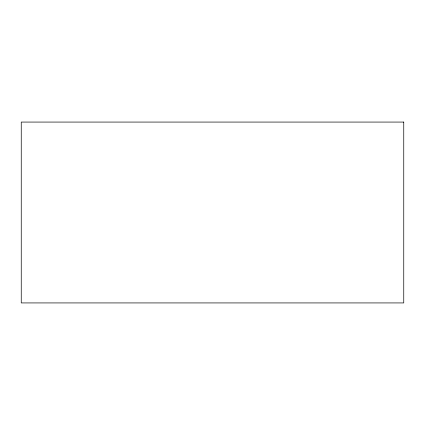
<?xml version="1.0" encoding="UTF-8"?>
<svg xmlns="http://www.w3.org/2000/svg" width="425" height="425" viewBox="0 0 425 425"><rect width="100%" height="100%" fill="white"/><g stroke="black" fill="none" stroke-linecap="round" stroke-linejoin="round"><path stroke-width="0.64" d="M403.75 122.071L21.25 122.071L21.25 302.929L403.75 302.929L403.75 122.071"/></g></svg>
